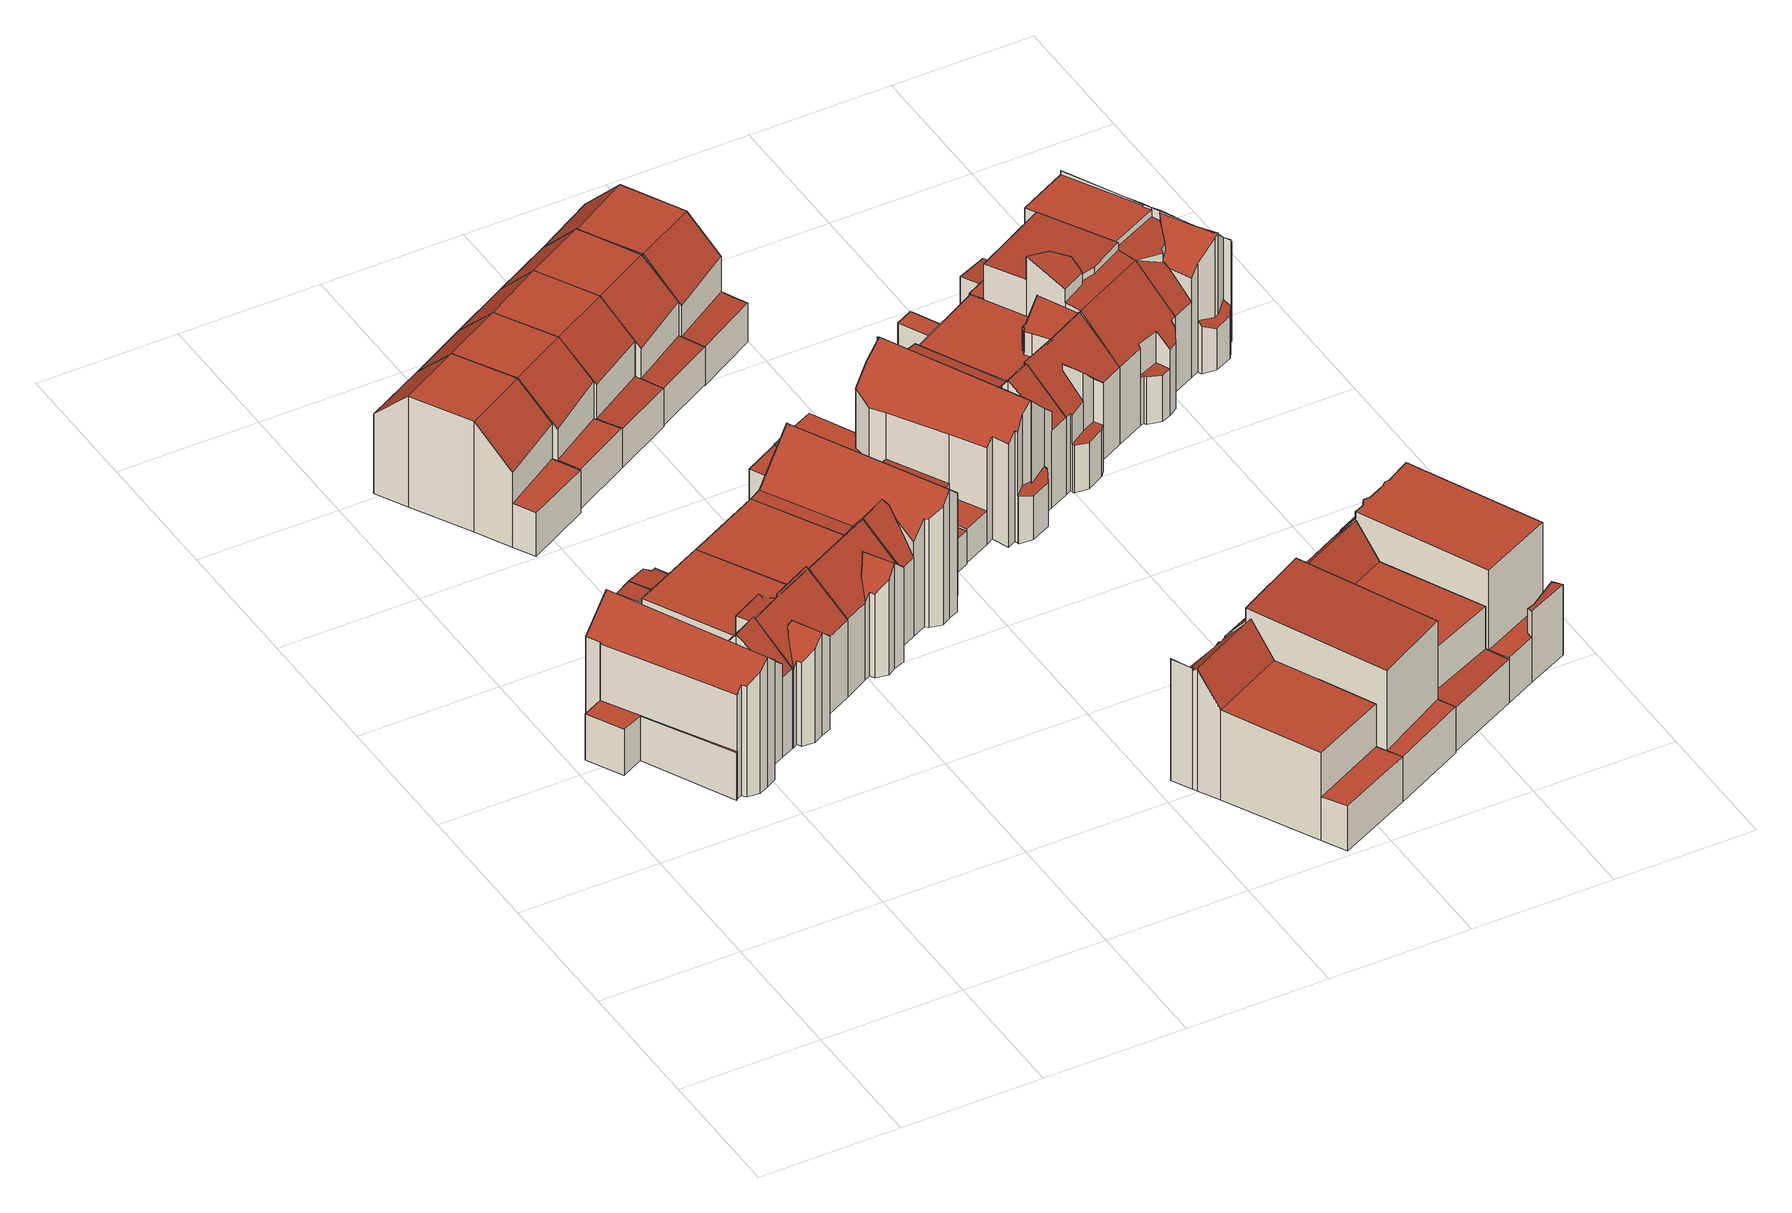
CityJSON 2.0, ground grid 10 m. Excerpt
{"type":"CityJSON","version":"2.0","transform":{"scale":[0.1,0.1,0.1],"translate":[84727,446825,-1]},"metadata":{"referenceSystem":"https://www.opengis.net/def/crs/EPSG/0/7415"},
"CityObjects":{
"building1":{"type":"Building","attributes":{"b3_bag_bag_overlap":0,"b3_bouwlagen":3,"b3_dak_type":"slanted","b3_h_dak_50p":8.39,"b3_h_dak_70p":8.95,"b3_h_dak_max":9.94,"b3_h_dak_min":3.29,"b3_h_maaiveld":-0.233,"b3_kas_warenhuis":false,"b3_mutatie_ahn3_ahn4":false,"b3_opp_buitenmuur":217.53,"b3_opp_dak_plat":5.63,"b3_opp_dak_schuin":104.73,"b3_opp_grond":75.81,"b3_opp_scheidingsmuur":74.36,"b3_reconstructie_onvolledig":false,"b3_rmse_lod12":1.58,"b3_rmse_lod13":1.14,"b3_rmse_lod22":0.0903,"b3_val3dity_lod12":"[]","b3_val3dity_lod13":"[]","b3_val3dity_lod22":"[]","b3_volume_lod12":697.2,"b3_volume_lod13":669.49,"b3_volume_lod22":624.83,"geconstateerd":false,"oorspronkelijkbouwjaar":1913,"status":"Pand in gebruik"},"children":["building1-1"]},
"building1-1":{"type":"BuildingPart","parents":["building1"],"geometry":[{"type":"Solid","lod":"2.2","boundaries":[[[[0,1,2,3,4,5,6,7,8,9,10,11,12,13,14,15,16,17,18,19,20]],[[21,9,8,22]],[[23,10,9,21]],[[24,1,0,25]],[[26,17,16,27]],[[28,15,14,29]],[[27,16,15,28]],[[30,12,11,31]],[[31,11,10,23]],[[32,33,13,12,30]],[[22,8,7,34]],[[34,7,6,35]],[[35,6,5,36,37]],[[38,4,3,39]],[[36,5,4,38]],[[40,20,19,41]],[[41,19,18,42,43]],[[25,0,20,40]],[[42,18,17,26]],[[43,42,33,32]],[[29,14,13,33]],[[44,2,1,24]],[[39,3,2,44,45]],[[45,44,46]],[[47,48,49]],[[37,36,49]],[[48,47,50]],[[43,32,30,31,23,21,25,40,41]],[[29,33,42,26,27,28]],[[47,49,36,38,39]],[[48,50,46,44,24,25,21,22,34,35,37,49]],[[50,47,39,45,46]]]],"semantics":{"surfaces":[{"type":"GroundSurface"},{"type":"WallSurface","on_footprint_edge":true},{"type":"WallSurface","on_footprint_edge":false},{"type":"RoofSurface"}],"values":[[0,1,1,1,1,1,1,1,1,1,1,1,1,1,1,1,1,1,1,2,1,1,1,2,2,2,2,3,3,3,3,3]]}}]},
"building2":{"type":"Building","attributes":{"b3_bag_bag_overlap":0,"b3_bouwlagen":2,"b3_dak_type":"slanted","b3_h_dak_50p":6.64,"b3_h_dak_70p":6.97,"b3_h_dak_max":8.68,"b3_h_dak_min":5.82,"b3_h_maaiveld":-0.188,"b3_kas_warenhuis":false,"b3_mutatie_ahn3_ahn4":false,"b3_opp_buitenmuur":100.08,"b3_opp_dak_plat":41.85,"b3_opp_dak_schuin":38.1,"b3_opp_grond":69.09,"b3_opp_scheidingsmuur":152.47,"b3_reconstructie_onvolledig":false,"b3_rmse_lod12":0.63,"b3_rmse_lod13":0.63,"b3_rmse_lod22":0.0476,"b3_val3dity_lod12":"[]","b3_val3dity_lod13":"[]","b3_val3dity_lod22":"[]","b3_volume_lod12":488.65,"b3_volume_lod13":488.65,"b3_volume_lod22":494.64,"geconstateerd":false,"oorspronkelijkbouwjaar":1913,"status":"Pand in gebruik"},"children":["building2-1"]},
"building2-1":{"type":"BuildingPart","parents":["building2"],"geometry":[{"type":"Solid","lod":"2.2","boundaries":[[[[51,52,53,54,55,56,57,58,59,4,3,2,1,60,61,62,63]],[[64,58,57,65]],[[65,57,56,66]],[[67,68,69,70]],[[71,60,1,72]],[[73,55,54,74]],[[75,59,58,64]],[[74,54,53,76]],[[76,53,52,77]],[[66,56,55,73]],[[78,79,2,3,80]],[[81,51,63,82]],[[83,84,85,86]],[[86,85,79,78]],[[72,1,2,79]],[[87,80,3,4,88]],[[88,4,59,75]],[[89,61,60,71]],[[68,62,61,89]],[[82,63,62,68,67]],[[90,91,92]],[[77,52,51,81]],[[93,94,95]],[[91,90,94,93]],[[84,83,69]],[[70,69,96,97]],[[97,96,80,87]],[[85,89,71,72,79]],[[97,87,88,75,95,94,90,92,81,82,67,70]],[[77,81,92,91,73,74,76]],[[91,93,95,75,64,65,66,73]],[[84,69,68,89,85]],[[80,96,69,83,86,78]]]],"semantics":{"surfaces":[{"type":"GroundSurface"},{"type":"WallSurface","on_footprint_edge":true},{"type":"WallSurface","on_footprint_edge":false},{"type":"RoofSurface"}],"values":[[0,1,1,2,1,1,1,1,1,1,1,1,2,2,1,1,1,1,1,1,2,1,2,2,2,2,2,3,3,3,3,3,3]]}}]},
"building3":{"type":"Building","attributes":{"b3_bag_bag_overlap":0,"b3_dak_type":"horizontal","b3_h_dak_50p":1.91,"b3_h_dak_70p":1.94,"b3_h_dak_max":2.01,"b3_h_dak_min":1.8,"b3_h_maaiveld":-0.374,"b3_kas_warenhuis":false,"b3_mutatie_ahn3_ahn4":false,"b3_opp_buitenmuur":18.19,"b3_opp_dak_plat":0,"b3_opp_dak_schuin":5.07,"b3_opp_grond":4.75,"b3_opp_scheidingsmuur":6.96,"b3_reconstructie_onvolledig":false,"b3_rmse_lod12":0.0587,"b3_rmse_lod13":0.0587,"b3_rmse_lod22":0.0217,"b3_val3dity_lod12":"[]","b3_val3dity_lod13":"[]","b3_val3dity_lod22":"[]","b3_volume_lod12":11,"b3_volume_lod13":11,"b3_volume_lod22":10.87,"geconstateerd":false,"oorspronkelijkbouwjaar":1918,"status":"Pand in gebruik"},"children":["building3-1"]},
"building3-1":{"type":"BuildingPart","parents":["building3"],"geometry":[{"type":"Solid","lod":"2.2","boundaries":[[[[98,99,100,101,102,103,104]],[[105,99,98,106]],[[107,104,103,108]],[[108,103,102,109]],[[109,102,101,110]],[[106,98,104,107]],[[110,101,100,111]],[[111,100,99,105]],[[111,105,106,107,108,109,110]]]],"semantics":{"surfaces":[{"type":"GroundSurface"},{"type":"WallSurface","on_footprint_edge":true},{"type":"RoofSurface"}],"values":[[0,1,1,1,1,1,1,1,2]]}}]},
"building4":{"type":"Building","attributes":{"b3_bag_bag_overlap":0,"b3_bouwlagen":3,"b3_dak_type":"slanted","b3_h_dak_50p":7.91,"b3_h_dak_70p":8.3,"b3_h_dak_max":8.59,"b3_h_dak_min":2.99,"b3_h_maaiveld":-0.282,"b3_kas_warenhuis":false,"b3_mutatie_ahn3_ahn4":false,"b3_opp_buitenmuur":149.48,"b3_opp_dak_plat":33.09,"b3_opp_dak_schuin":36.91,"b3_opp_grond":59.43,"b3_opp_scheidingsmuur":81.06,"b3_reconstructie_onvolledig":false,"b3_rmse_lod12":2.11,"b3_rmse_lod13":1,"b3_rmse_lod22":0.0408,"b3_val3dity_lod12":"[]","b3_val3dity_lod13":"[]","b3_val3dity_lod22":"[]","b3_volume_lod12":510.11,"b3_volume_lod13":462.55,"b3_volume_lod22":429.21,"geconstateerd":false,"oorspronkelijkbouwjaar":1978,"status":"Pand in gebruik"},"children":["building4-1"]},
"building4-1":{"type":"BuildingPart","parents":["building4"],"geometry":[{"type":"Solid","lod":"2.2","boundaries":[[[[112,113,114,115,116,117,118,119,120,121]],[[122,115,114,123]],[[123,114,113,124]],[[125,126,124,127]],[[128,120,119,129]],[[129,119,118,130]],[[126,116,115,122]],[[131,121,120,128]],[[132,112,121,131]],[[133,117,116,126,125]],[[130,118,117,133]],[[127,124,113,112,132]],[[126,122,123,124]],[[130,131,128,129]],[[133,132,131,130]],[[127,132,133,125]]]],"semantics":{"surfaces":[{"type":"GroundSurface"},{"type":"WallSurface","on_footprint_edge":true},{"type":"WallSurface","on_footprint_edge":false},{"type":"RoofSurface"}],"values":[[0,1,1,2,1,1,1,1,1,1,1,1,3,3,3,3]]}}]},
"building5":{"type":"Building","attributes":{"b3_bag_bag_overlap":0,"b3_dak_type":"horizontal","b3_h_dak_50p":1.9,"b3_h_dak_70p":1.91,"b3_h_dak_max":1.99,"b3_h_dak_min":1.79,"b3_h_maaiveld":-0.372,"b3_kas_warenhuis":false,"b3_mutatie_ahn3_ahn4":false,"b3_opp_buitenmuur":15.57,"b3_opp_dak_plat":5.37,"b3_opp_dak_schuin":0,"b3_opp_grond":5.69,"b3_opp_scheidingsmuur":6.96,"b3_reconstructie_onvolledig":false,"b3_rmse_lod12":0.0371,"b3_rmse_lod13":0.0371,"b3_rmse_lod22":0.0255,"b3_val3dity_lod12":"[]","b3_val3dity_lod13":"[]","b3_val3dity_lod22":"[]","b3_volume_lod12":13,"b3_volume_lod13":13,"b3_volume_lod22":12.92,"geconstateerd":false,"oorspronkelijkbouwjaar":1918,"status":"Pand in gebruik"},"children":["building5-1"]},
"building5-1":{"type":"BuildingPart","parents":["building5"],"geometry":[{"type":"Solid","lod":"2.2","boundaries":[[[[134,98,135,136,137,138]],[[139,136,135,140]],[[141,137,136,139]],[[106,98,134,142]],[[140,135,98,106]],[[142,134,138,143]],[[143,138,137,141]],[[143,141,139,140,106,142]]]],"semantics":{"surfaces":[{"type":"GroundSurface"},{"type":"WallSurface","on_footprint_edge":true},{"type":"RoofSurface"}],"values":[[0,1,1,1,1,1,1,2]]}}]},
"building6":{"type":"Building","attributes":{"b3_bag_bag_overlap":0,"b3_bouwlagen":2,"b3_dak_type":"slanted","b3_h_dak_50p":6.6,"b3_h_dak_70p":6.81,"b3_h_dak_max":8.71,"b3_h_dak_min":5.87,"b3_h_maaiveld":-0.188,"b3_kas_warenhuis":false,"b3_mutatie_ahn3_ahn4":false,"b3_opp_buitenmuur":88.02,"b3_opp_dak_plat":41.25,"b3_opp_dak_schuin":41.48,"b3_opp_grond":68.75,"b3_opp_scheidingsmuur":156.21,"b3_reconstructie_onvolledig":false,"b3_rmse_lod12":0.593,"b3_rmse_lod13":0.593,"b3_rmse_lod22":0.0422,"b3_val3dity_lod12":"[]","b3_val3dity_lod13":"[]","b3_val3dity_lod22":"[]","b3_volume_lod12":482.93,"b3_volume_lod13":482.93,"b3_volume_lod22":489.34,"geconstateerd":false,"oorspronkelijkbouwjaar":1913,"status":"Pand in gebruik"},"children":["building6-1"]},
"building6-1":{"type":"BuildingPart","parents":["building6"],"geometry":[{"type":"Solid","lod":"2.2","boundaries":[[[[144,63,145,146,60,147,148,149,150,151,152,153,154,155,156,157,158]],[[159,158,157,160]],[[160,157,156,161]],[[162,150,149,163]],[[163,149,148,164]],[[165,155,154,166]],[[167,144,158,159]],[[166,154,153,168]],[[168,153,152,169]],[[161,156,155,165]],[[170,147,60,71]],[[169,152,151,171]],[[172,145,63,173]],[[71,60,146,174]],[[171,151,150,162]],[[174,146,145,172]],[[175,176,177]],[[164,148,147,170]],[[173,63,144,167]],[[176,175,178]],[[164,170,71,174]],[[178,175,165,166,168,169,171,162]],[[165,175,177,167,159,160,161]],[[172,163,164,174]],[[163,172,173,167,177,176,178,162]]]],"semantics":{"surfaces":[{"type":"GroundSurface"},{"type":"WallSurface","on_footprint_edge":true},{"type":"WallSurface","on_footprint_edge":false},{"type":"RoofSurface"}],"values":[[0,1,1,1,1,1,1,1,1,1,1,1,1,1,1,1,2,1,1,2,3,3,3,3,3]]}}]},
"building7":{"type":"Building","attributes":{"b3_bag_bag_overlap":0,"b3_bouwlagen":3,"b3_dak_type":"slanted","b3_h_dak_50p":7.92,"b3_h_dak_70p":8.28,"b3_h_dak_max":8.54,"b3_h_dak_min":3,"b3_h_maaiveld":-0.01,"b3_kas_warenhuis":false,"b3_mutatie_ahn3_ahn4":false,"b3_opp_buitenmuur":56.77,"b3_opp_dak_plat":31.84,"b3_opp_dak_schuin":34.57,"b3_opp_grond":56.46,"b3_opp_scheidingsmuur":161.62,"b3_reconstructie_onvolledig":false,"b3_rmse_lod12":2.07,"b3_rmse_lod13":0.989,"b3_rmse_lod22":0.123,"b3_val3dity_lod12":"[]","b3_val3dity_lod13":"[]","b3_val3dity_lod22":"[]","b3_volume_lod12":468.29,"b3_volume_lod13":422.61,"b3_volume_lod22":391.2,"geconstateerd":false,"oorspronkelijkbouwjaar":1978,"status":"Pand in gebruik"},"children":["building7-1"]},
"building7-1":{"type":"BuildingPart","parents":["building7"],"geometry":[{"type":"Solid","lod":"2.2","boundaries":[[[[179,180,181,182,183,184,185,186,187,188]],[[189,186,185,190]],[[132,188,187,191,192]],[[192,191,193,194]],[[195,181,180,128]],[[131,179,188,132]],[[196,182,181,195]],[[194,193,184,183,197]],[[128,180,179,131]],[[197,183,182,196]],[[191,187,186,189]],[[190,185,184,193]],[[194,197,132,192]],[[128,131,196,195]],[[197,196,131,132]],[[190,193,191,189]]]],"semantics":{"surfaces":[{"type":"GroundSurface"},{"type":"WallSurface","on_footprint_edge":true},{"type":"WallSurface","on_footprint_edge":false},{"type":"RoofSurface"}],"values":[[0,1,1,2,1,1,1,1,1,1,1,1,3,3,3,3]]}}]},
"building8":{"type":"Building","attributes":{"b3_bag_bag_overlap":0,"b3_bouwlagen":3,"b3_dak_type":"slanted","b3_h_dak_50p":7.96,"b3_h_dak_70p":8.28,"b3_h_dak_max":8.59,"b3_h_dak_min":2.95,"b3_h_maaiveld":0.009,"b3_kas_warenhuis":false,"b3_mutatie_ahn3_ahn4":false,"b3_opp_buitenmuur":56.66,"b3_opp_dak_plat":31.83,"b3_opp_dak_schuin":34.27,"b3_opp_grond":56.28,"b3_opp_scheidingsmuur":160.66,"b3_reconstructie_onvolledig":false,"b3_rmse_lod12":2.07,"b3_rmse_lod13":0.966,"b3_rmse_lod22":0.0365,"b3_val3dity_lod12":"[]","b3_val3dity_lod13":"[]","b3_val3dity_lod22":"[]","b3_volume_lod12":465.55,"b3_volume_lod13":418.82,"b3_volume_lod22":388.37,"geconstateerd":false,"oorspronkelijkbouwjaar":1978,"status":"Pand in gebruik"},"children":["building8-1"]},
"building8-1":{"type":"BuildingPart","parents":["building8"],"geometry":[{"type":"Solid","lod":"2.2","boundaries":[[[[198,199,200,201,185,202,183,182,181,203]],[[204,185,201,205]],[[195,181,182,196]],[[206,203,181,195]],[[197,183,202,207,208]],[[196,182,183,197]],[[209,198,203,206]],[[210,199,198,209]],[[211,212,200,199,210]],[[208,207,212,211]],[[205,201,200,212]],[[207,202,185,204]],[[196,209,206,195]],[[209,196,197,210]],[[208,211,210,197]],[[207,204,205,212]]]],"semantics":{"surfaces":[{"type":"GroundSurface"},{"type":"WallSurface","on_footprint_edge":true},{"type":"WallSurface","on_footprint_edge":false},{"type":"RoofSurface"}],"values":[[0,1,1,1,1,1,1,1,1,2,1,1,3,3,3,3]]}}]},
"building9":{"type":"Building","attributes":{"b3_bag_bag_overlap":0,"b3_bouwlagen":3,"b3_dak_type":"slanted","b3_h_dak_50p":7.44,"b3_h_dak_70p":8.4,"b3_h_dak_max":9.89,"b3_h_dak_min":2.28,"b3_h_maaiveld":-0.173,"b3_kas_warenhuis":false,"b3_mutatie_ahn3_ahn4":false,"b3_opp_buitenmuur":203.58,"b3_opp_dak_plat":37.6,"b3_opp_dak_schuin":101.05,"b3_opp_grond":110.91,"b3_opp_scheidingsmuur":117.63,"b3_reconstructie_onvolledig":false,"b3_rmse_lod12":3.36,"b3_rmse_lod13":0.962,"b3_rmse_lod22":0.316,"b3_val3dity_lod12":"[]","b3_val3dity_lod13":"[]","b3_val3dity_lod22":"[]","b3_volume_lod12":949.5,"b3_volume_lod13":775.45,"b3_volume_lod22":720.83,"geconstateerd":false,"oorspronkelijkbouwjaar":1913,"status":"Pand in gebruik"},"children":["building9-1"]},
"building9-1":{"type":"BuildingPart","parents":["building9"],"geometry":[{"type":"Solid","lod":"2.2","boundaries":[[[[213,214,215,216,217,218,219,220,221,222,223,151,149,148,147,224,225,226,227,228,229,230,231]],[[232,226,225,233]],[[234,235,233,236]],[[237,151,223,238]],[[163,149,151,237]],[[239,222,221,240]],[[240,221,220,241]],[[242,228,227,243]],[[243,227,226,232]],[[244,238,223,222,239]],[[245,219,218,246]],[[247,217,216,248]],[[246,218,217,247]],[[248,216,215,249]],[[249,215,214,250]],[[241,220,219,245]],[[251,229,228,242]],[[170,147,148,252]],[[253,224,147,170]],[[252,148,149,163]],[[236,233,225,224,253]],[[254,255,256]],[[257,258,235,234]],[[259,260,230,229,251]],[[261,262,260,259]],[[263,261,258,257]],[[264,213,231,265]],[[265,231,230,260]],[[250,214,213,264,266]],[[266,264,262,261,263]],[[267,268,255,254]],[[268,267,269]],[[238,244,269]],[[258,261,259,251,242,243,232,233,235]],[[256,270,252,163,254]],[[253,270,256,255,268,269,244,239,240,241,245,234,236]],[[262,264,265,260]],[[238,269,267,254,163,237]],[[234,245,246,247,248,249,250,266,263,257]],[[270,253,170,252]]]],"semantics":{"surfaces":[{"type":"GroundSurface"},{"type":"WallSurface","on_footprint_edge":true},{"type":"WallSurface","on_footprint_edge":false},{"type":"RoofSurface"}],"values":[[0,1,2,1,1,1,1,1,1,1,1,1,1,1,1,1,1,1,1,1,1,2,2,1,2,2,1,1,1,2,2,2,2,3,3,3,3,3,3,3]]}}]},
"building10":{"type":"Building","attributes":{"b3_bag_bag_overlap":0,"b3_bouwlagen":3,"b3_dak_type":"slanted","b3_h_dak_50p":6.73,"b3_h_dak_70p":6.84,"b3_h_dak_max":9.92,"b3_h_dak_min":3.13,"b3_h_maaiveld":-0.249,"b3_kas_warenhuis":false,"b3_mutatie_ahn3_ahn4":false,"b3_opp_buitenmuur":91.44,"b3_opp_dak_plat":55.47,"b3_opp_dak_schuin":38.37,"b3_opp_grond":78.76,"b3_opp_scheidingsmuur":177.5,"b3_reconstructie_onvolledig":false,"b3_rmse_lod12":1.52,"b3_rmse_lod13":0.97,"b3_rmse_lod22":0.668,"b3_val3dity_lod12":"[]","b3_val3dity_lod13":"[]","b3_val3dity_lod22":"[]","b3_volume_lod12":560.19,"b3_volume_lod13":528.92,"b3_volume_lod22":537.3,"geconstateerd":false,"oorspronkelijkbouwjaar":1914,"status":"Pand in gebruik"},"children":["building10-1"]},
"building10-1":{"type":"BuildingPart","parents":["building10"],"geometry":[{"type":"Solid","lod":"2.2","boundaries":[[[[271,272,273,274,275,276,277,278,279,280,281,282,283,284,285,286,287,288,289,290]],[[291,275,274,292]],[[293,294,295,296]],[[294,281,280,297]],[[298,289,288,299]],[[300,284,283,301]],[[302,285,284,300]],[[303,279,278,304]],[[296,295,304,305]],[[301,283,282,306]],[[297,280,279,303]],[[292,274,273,307,308]],[[308,307,309]],[[305,304,278,277,310]],[[311,276,275,291]],[[310,277,276,311]],[[312,313,314,315]],[[315,314,287,286,316]],[[299,288,287,314]],[[313,290,289,298]],[[317,271,290,313,312]],[[306,282,281,294,293]],[[307,273,272,318]],[[316,286,285,302]],[[318,272,271,317]],[[297,303,304,295,294]],[[308,309,291,292]],[[313,298,299,314]],[[316,317,312,315]],[[302,318,317,316]],[[318,302,300,301,306,293,296,305,310,311,291,309,307]]]],"semantics":{"surfaces":[{"type":"GroundSurface"},{"type":"WallSurface","on_footprint_edge":true},{"type":"WallSurface","on_footprint_edge":false},{"type":"RoofSurface"}],"values":[[0,1,2,1,1,1,1,1,2,1,1,1,2,1,1,1,2,1,1,1,1,1,1,1,1,3,3,3,3,3,3]]}}]},
"building11":{"type":"Building","attributes":{"b3_bag_bag_overlap":0,"b3_bouwlagen":3,"b3_dak_type":"slanted","b3_h_dak_50p":7.93,"b3_h_dak_70p":8.28,"b3_h_dak_max":8.48,"b3_h_dak_min":2.97,"b3_h_maaiveld":0.064,"b3_kas_warenhuis":false,"b3_mutatie_ahn3_ahn4":false,"b3_opp_buitenmuur":54.98,"b3_opp_dak_plat":31.3,"b3_opp_dak_schuin":35.41,"b3_opp_grond":56.5,"b3_opp_scheidingsmuur":160.49,"b3_reconstructie_onvolledig":false,"b3_rmse_lod12":2.12,"b3_rmse_lod13":0.969,"b3_rmse_lod22":0.0291,"b3_val3dity_lod12":"[]","b3_val3dity_lod13":"[]","b3_val3dity_lod22":"[]","b3_volume_lod12":464.17,"b3_volume_lod13":420.81,"b3_volume_lod22":388.33,"geconstateerd":false,"oorspronkelijkbouwjaar":1978,"status":"Pand in gebruik"},"children":["building11-1"]},
"building11-1":{"type":"BuildingPart","parents":["building11"],"geometry":[{"type":"Solid","lod":"2.2","boundaries":[[[[319,320,321,322,323,324,325,326,327,328]],[[205,328,327,329]],[[210,320,319,330,331]],[[331,330,332,333]],[[334,323,322,206]],[[206,322,321,209]],[[209,321,320,210]],[[333,332,326,325,335]],[[336,324,323,334]],[[335,325,324,336]],[[330,319,328,205]],[[329,327,326,332]],[[333,335,210,331]],[[336,334,206,209]],[[335,336,209,210]],[[329,332,330,205]]]],"semantics":{"surfaces":[{"type":"GroundSurface"},{"type":"WallSurface","on_footprint_edge":true},{"type":"WallSurface","on_footprint_edge":false},{"type":"RoofSurface"}],"values":[[0,1,1,2,1,1,1,1,1,1,1,1,3,3,3,3]]}}]},
"building12":{"type":"Building","attributes":{"b3_bag_bag_overlap":0,"b3_bouwlagen":3,"b3_dak_type":"slanted","b3_h_dak_50p":7.94,"b3_h_dak_70p":8.3,"b3_h_dak_max":8.57,"b3_h_dak_min":2.98,"b3_h_maaiveld":0.041,"b3_kas_warenhuis":false,"b3_mutatie_ahn3_ahn4":false,"b3_opp_buitenmuur":138.97,"b3_opp_dak_plat":33.04,"b3_opp_dak_schuin":36.83,"b3_opp_grond":59.19,"b3_opp_scheidingsmuur":80.42,"b3_reconstructie_onvolledig":false,"b3_rmse_lod12":2.13,"b3_rmse_lod13":0.995,"b3_rmse_lod22":0.0333,"b3_val3dity_lod12":"[]","b3_val3dity_lod13":"[]","b3_val3dity_lod22":"[]","b3_volume_lod12":489,"b3_volume_lod13":441.46,"b3_volume_lod22":407.95,"geconstateerd":false,"oorspronkelijkbouwjaar":1978,"status":"Pand in gebruik"},"children":["building12-1"]},
"building12-1":{"type":"BuildingPart","parents":["building12"],"geometry":[{"type":"Solid","lod":"2.2","boundaries":[[[[337,338,339,340,341,342,343,344,345,346,347]],[[348,338,337,349]],[[329,339,338,348]],[[334,343,342,350]],[[351,345,344,352]],[[352,344,343,334]],[[353,340,339,329]],[[354,341,340,353,355]],[[356,357,347,346,358]],[[358,346,345,351]],[[350,342,341,354]],[[355,353,357,356]],[[349,337,347,357]],[[352,334,350,351]],[[350,354,358,351]],[[355,356,358,354]],[[349,357,353,329,348]]]],"semantics":{"surfaces":[{"type":"GroundSurface"},{"type":"WallSurface","on_footprint_edge":true},{"type":"WallSurface","on_footprint_edge":false},{"type":"RoofSurface"}],"values":[[0,1,1,1,1,1,1,1,1,1,1,2,1,3,3,3,3]]}}]},
"building13":{"type":"Building","attributes":{"b3_bag_bag_overlap":0,"b3_bouwlagen":3,"b3_dak_type":"slanted","b3_h_dak_50p":7.72,"b3_h_dak_70p":8.59,"b3_h_dak_max":10.06,"b3_h_dak_min":2.51,"b3_h_maaiveld":-0.117,"b3_kas_warenhuis":false,"b3_mutatie_ahn3_ahn4":false,"b3_opp_buitenmuur":208.26,"b3_opp_dak_plat":35.67,"b3_opp_dak_schuin":106.71,"b3_opp_grond":114.76,"b3_opp_scheidingsmuur":117.7,"b3_reconstructie_onvolledig":false,"b3_rmse_lod12":3.03,"b3_rmse_lod13":1.03,"b3_rmse_lod22":0.301,"b3_val3dity_lod12":"[]","b3_val3dity_lod13":"[]","b3_val3dity_lod22":"[]","b3_volume_lod12":994.69,"b3_volume_lod13":830.14,"b3_volume_lod22":763.46,"geconstateerd":false,"oorspronkelijkbouwjaar":1913,"status":"Pand in gebruik"},"children":["building13-1"]},
"building13-1":{"type":"BuildingPart","parents":["building13"],"geometry":[{"type":"Solid","lod":"2.2","boundaries":[[[[359,360,361,362,363,364,365,366,367,368,369,370,371,372,373,374,375,376,377,378,379,380,381,382,383,384]],[[385,386,383,382,387]],[[387,382,381,388]],[[389,359,384,390]],[[391,376,375,392]],[[392,375,374,393]],[[394,395,396,386,385]],[[397,378,377,398]],[[388,381,380,399]],[[400,379,378,397]],[[401,400,402,403]],[[399,380,379,400,401]],[[398,377,376,391]],[[404,405,406]],[[407,408,406]],[[408,372,371,409]],[[410,368,367,411]],[[412,363,362,413]],[[414,369,368,410]],[[413,362,361,251]],[[415,416,395,394]],[[416,417,418,419]],[[411,367,366,420]],[[390,384,383,386]],[[421,365,364,422,423]],[[424,425,426]],[[420,366,365,421]],[[427,393,374,373,428]],[[428,373,372,408,407]],[[419,418,360,359,389,429]],[[429,389,396,395]],[[430,431,417,416,415]],[[432,433,434,435]],[[403,402,433,432]],[[436,437,438]],[[437,436,405,404]],[[425,424,439]],[[251,361,360,418]],[[440,441,431,430]],[[423,422,441,440]],[[422,364,363,412]],[[409,371,370,442]],[[442,370,369,414]],[[435,434,393,427]],[[425,414,410,411,426]],[[396,389,390,386]],[[429,395,416,419]],[[435,427,428,407,406,405,436,438,439,424,426,411,420,421,432]],[[423,440,430,415,394,385,387,388,399,401,403,432,421]],[[422,412,413,251,418,417,431,441]],[[409,442,404,406,408]],[[442,414,425,439,438,437,404]],[[393,434,433,402,400,397,398,391,392]]]],"semantics":{"surfaces":[{"type":"GroundSurface"},{"type":"WallSurface","on_footprint_edge":true},{"type":"WallSurface","on_footprint_edge":false},{"type":"RoofSurface"}],"values":[[0,1,1,1,1,1,2,1,1,1,2,1,1,2,2,1,1,1,1,1,2,2,1,1,1,2,1,1,1,1,2,2,2,2,2,2,2,1,2,2,1,1,1,2,3,3,3,3,3,3,3,3,3]]}}]},
"building14":{"type":"Building","attributes":{"b3_bag_bag_overlap":0,"b3_bouwlagen":3,"b3_dak_type":"slanted","b3_h_dak_50p":9.69,"b3_h_dak_70p":9.82,"b3_h_dak_max":10.04,"b3_h_dak_min":3.31,"b3_h_maaiveld":-0.207,"b3_kas_warenhuis":false,"b3_mutatie_ahn3_ahn4":false,"b3_opp_buitenmuur":165.76,"b3_opp_dak_plat":66.97,"b3_opp_dak_schuin":13.21,"b3_opp_grond":75.15,"b3_opp_scheidingsmuur":175.6,"b3_reconstructie_onvolledig":false,"b3_rmse_lod12":1.97,"b3_rmse_lod13":0.635,"b3_rmse_lod22":0.0436,"b3_val3dity_lod12":"[]","b3_val3dity_lod13":"[]","b3_val3dity_lod22":"[]","b3_volume_lod12":753.41,"b3_volume_lod13":705.99,"b3_volume_lod22":685.99,"geconstateerd":false,"oorspronkelijkbouwjaar":1914,"status":"Pand in gebruik"},"children":["building14-1"]},
"building14-1":{"type":"BuildingPart","parents":["building14"],"geometry":[{"type":"Solid","lod":"2.2","boundaries":[[[[443,444,288,445,446,284,447,448]],[[299,288,444,449]],[[450,451,446,445,452,453]],[[453,452,454,455]],[[456,447,284,457]],[[457,284,446,451]],[[458,459,451,450]],[[459,448,447,456]],[[452,445,288,299]],[[455,454,443,448,459,458]],[[449,444,443,454]],[[459,456,457,451]],[[455,458,450,453]],[[449,454,452,299]]]],"semantics":{"surfaces":[{"type":"GroundSurface"},{"type":"WallSurface","on_footprint_edge":true},{"type":"WallSurface","on_footprint_edge":false},{"type":"RoofSurface"}],"values":[[0,1,1,2,1,1,2,1,1,1,1,3,3,3]]}}]},
"building15":{"type":"Building","attributes":{"b3_bag_bag_overlap":0,"b3_bouwlagen":3,"b3_dak_type":"slanted","b3_h_dak_50p":6.82,"b3_h_dak_70p":7.03,"b3_h_dak_max":9.96,"b3_h_dak_min":3.28,"b3_h_maaiveld":-0.112,"b3_kas_warenhuis":false,"b3_mutatie_ahn3_ahn4":false,"b3_opp_buitenmuur":89.94,"b3_opp_dak_plat":54.41,"b3_opp_dak_schuin":38.66,"b3_opp_grond":77.67,"b3_opp_scheidingsmuur":176.06,"b3_reconstructie_onvolledig":false,"b3_rmse_lod12":1.7,"b3_rmse_lod13":1.11,"b3_rmse_lod22":0.651,"b3_val3dity_lod12":"[]","b3_val3dity_lod13":"[]","b3_val3dity_lod22":"[]","b3_volume_lod12":543.14,"b3_volume_lod13":510.28,"b3_volume_lod22":527.48,"geconstateerd":false,"oorspronkelijkbouwjaar":1918,"status":"Pand in gebruik"},"children":["building15-1"]},
"building15-1":{"type":"BuildingPart","parents":["building15"],"geometry":[{"type":"Solid","lod":"2.2","boundaries":[[[[460,461,462,463,464,465,466,467,468,469,470,471,472,473]],[[474,462,461,475]],[[476,470,469,477]],[[477,469,468,478]],[[456,466,465,479]],[[480,481,460,473,482]],[[483,471,470,476]],[[484,472,471,483]],[[485,467,466,456]],[[478,468,467,485]],[[479,465,464,486]],[[486,464,463,487,488]],[[488,487,481,480]],[[487,463,462,474]],[[482,473,472,484]],[[475,461,460,481]],[[482,486,488,480]],[[484,479,486,482]],[[475,481,487,474]],[[479,484,483,476,477,478,485,456]]]],"semantics":{"surfaces":[{"type":"GroundSurface"},{"type":"WallSurface","on_footprint_edge":true},{"type":"WallSurface","on_footprint_edge":false},{"type":"RoofSurface"}],"values":[[0,1,1,1,1,1,1,1,1,1,1,1,2,1,1,1,3,3,3,3]]}}]},
"building16":{"type":"Building","attributes":{"b3_bag_bag_overlap":0,"b3_bouwlagen":3,"b3_dak_type":"slanted","b3_h_dak_50p":6.83,"b3_h_dak_70p":7.52,"b3_h_dak_max":8.95,"b3_h_dak_min":3.53,"b3_h_maaiveld":-0.095,"b3_kas_warenhuis":false,"b3_mutatie_ahn3_ahn4":false,"b3_opp_buitenmuur":99.03,"b3_opp_dak_plat":44.19,"b3_opp_dak_schuin":39.89,"b3_opp_grond":68.12,"b3_opp_scheidingsmuur":162.54,"b3_reconstructie_onvolledig":false,"b3_rmse_lod12":0.964,"b3_rmse_lod13":0.779,"b3_rmse_lod22":0.0929,"b3_val3dity_lod12":"[]","b3_val3dity_lod13":"[]","b3_val3dity_lod22":"[]","b3_volume_lod12":508.6,"b3_volume_lod13":504.28,"b3_volume_lod22":496.09,"geconstateerd":false,"oorspronkelijkbouwjaar":1913,"status":"Pand in gebruik"},"children":["building16-1"]},
"building16-1":{"type":"BuildingPart","parents":["building16"],"geometry":[{"type":"Solid","lod":"2.2","boundaries":[[[[489,490,491,492,493,494,495,496,497,498,499,500,371,501,502,503,504]],[[505,506,507,508]],[[506,499,498,509]],[[510,490,489,511,512]],[[512,511,513,514]],[[515,500,499,506,505]],[[509,498,497,516]],[[517,496,495,518]],[[519,520,518,521]],[[516,497,496,517]],[[522,494,493,523]],[[524,508,507,520,519]],[[525,491,490,510,526]],[[527,492,491,525]],[[521,518,495,494,522]],[[526,510,528,529]],[[530,503,502,531]],[[531,502,501,532]],[[533,532,501,371,409]],[[409,371,500,515]],[[511,489,504,534]],[[534,504,503,530]],[[535,536,537,538]],[[539,540,536,535]],[[541,542,528]],[[538,537,542,541]],[[529,528,532,533]],[[543,544,508,524]],[[544,543,545]],[[523,493,492,527]],[[514,513,540,539]],[[520,507,506,509,516,517,518]],[[540,513,511,534,530,531,542,537,536]],[[532,528,542,531]],[[544,545,527,525,526,529,533,409,515,505,508]],[[523,527,545,543,524,519,521,522]],[[514,539,535,538,541,528,510,512]]]],"semantics":{"surfaces":[{"type":"GroundSurface"},{"type":"WallSurface","on_footprint_edge":false},{"type":"WallSurface","on_footprint_edge":true},{"type":"RoofSurface"}],"values":[[0,1,2,2,1,2,2,2,1,2,2,1,2,2,2,1,2,2,2,2,2,2,1,1,1,1,1,1,1,2,1,3,3,3,3,3,3]]}}]},
"building17":{"type":"Building","attributes":{"b3_bag_bag_overlap":0,"b3_dak_type":"horizontal","b3_h_dak_50p":2.09,"b3_h_dak_70p":2.09,"b3_h_dak_max":2.31,"b3_h_dak_min":1.98,"b3_h_maaiveld":-0.102,"b3_kas_warenhuis":false,"b3_mutatie_ahn3_ahn4":false,"b3_opp_buitenmuur":22.82,"b3_opp_dak_plat":4.88,"b3_opp_dak_schuin":0,"b3_opp_grond":4.88,"b3_opp_scheidingsmuur":0,"b3_reconstructie_onvolledig":false,"b3_rmse_lod12":0.0632,"b3_rmse_lod13":0.0632,"b3_rmse_lod22":0.0557,"b3_val3dity_lod12":"[]","b3_val3dity_lod13":"[]","b3_val3dity_lod22":"[]","b3_volume_lod12":10.7,"b3_volume_lod13":10.7,"b3_volume_lod22":10.73,"geconstateerd":false,"oorspronkelijkbouwjaar":1918,"status":"Pand in gebruik"},"children":["building17-1"]},
"building17-1":{"type":"BuildingPart","parents":["building17"],"geometry":[{"type":"Solid","lod":"2.2","boundaries":[[[[546,547,548,549,550,551,552]],[[553,551,550,554]],[[555,552,551,553]],[[556,547,546,557]],[[558,548,547,556]],[[559,549,548,558]],[[557,546,552,555]],[[554,550,549,559]],[[554,559,558,556,557,555,553]]]],"semantics":{"surfaces":[{"type":"GroundSurface"},{"type":"WallSurface","on_footprint_edge":true},{"type":"RoofSurface"}],"values":[[0,1,1,1,1,1,1,1,2]]}}]},
"building18":{"type":"Building","attributes":{"b3_bag_bag_overlap":0,"b3_bouwlagen":3,"b3_dak_type":"slanted","b3_h_dak_50p":9.73,"b3_h_dak_70p":9.86,"b3_h_dak_max":10.18,"b3_h_dak_min":3.31,"b3_h_maaiveld":-0.1,"b3_kas_warenhuis":false,"b3_mutatie_ahn3_ahn4":false,"b3_opp_buitenmuur":182.83,"b3_opp_dak_plat":64.19,"b3_opp_dak_schuin":22.53,"b3_opp_grond":78.25,"b3_opp_scheidingsmuur":175.64,"b3_reconstructie_onvolledig":false,"b3_rmse_lod12":2.2,"b3_rmse_lod13":1.16,"b3_rmse_lod22":0.386,"b3_val3dity_lod12":"[]","b3_val3dity_lod13":"[]","b3_val3dity_lod22":"[]","b3_volume_lod12":780.01,"b3_volume_lod13":741.82,"b3_volume_lod22":696.57,"geconstateerd":false,"oorspronkelijkbouwjaar":1918,"status":"Pand in gebruik"},"children":["building18-1"]},
"building18-1":{"type":"BuildingPart","parents":["building18"],"geometry":[{"type":"Solid","lod":"2.2","boundaries":[[[[560,561,461,562,563,471,564,565,566,567,568,569,570,571]],[[572,573,574,575]],[[573,571,570,576]],[[577,564,471,483]],[[578,565,564,577]],[[579,580,576,581]],[[483,471,563,582]],[[583,584,582,585]],[[586,587,588,589]],[[590,567,566,591]],[[592,593,594,595]],[[591,566,565,578]],[[581,576,570,569,596,597]],[[598,568,567,590]],[[599,560,571,573,572]],[[575,574,587,586]],[[580,562,461,600]],[[601,602,584,583]],[[596,569,568,598]],[[585,582,563,562,580,579]],[[603,604,602,601]],[[595,594,605,606]],[[606,605,604,603]],[[597,596,593,592]],[[600,461,561,588]],[[589,588,561,560,599]],[[597,592,595,606,603,601,583,585,579,581]],[[593,596,598,590,591,578,577,483,582,584,602,604,605,594]],[[600,588,587,574,573,576,580]],[[589,599,572,575,586]]]],"semantics":{"surfaces":[{"type":"GroundSurface"},{"type":"WallSurface","on_footprint_edge":false},{"type":"WallSurface","on_footprint_edge":true},{"type":"RoofSurface"}],"values":[[0,1,2,2,2,1,2,1,1,2,1,2,2,2,2,1,2,1,2,2,1,1,1,1,2,2,3,3,3,3]]}}]},
"building19":{"type":"Building","attributes":{"b3_bag_bag_overlap":0,"b3_bouwlagen":3,"b3_dak_type":"slanted","b3_h_dak_50p":9.52,"b3_h_dak_70p":9.64,"b3_h_dak_max":11.32,"b3_h_dak_min":3.49,"b3_h_maaiveld":-0.086,"b3_kas_warenhuis":false,"b3_mutatie_ahn3_ahn4":false,"b3_opp_buitenmuur":126.2,"b3_opp_dak_plat":36.81,"b3_opp_dak_schuin":41.51,"b3_opp_grond":68.86,"b3_opp_scheidingsmuur":182.34,"b3_reconstructie_onvolledig":false,"b3_rmse_lod12":1.71,"b3_rmse_lod13":1.39,"b3_rmse_lod22":0.19,"b3_val3dity_lod12":"[]","b3_val3dity_lod13":"[]","b3_val3dity_lod22":"[]","b3_volume_lod12":671.26,"b3_volume_lod13":663.45,"b3_volume_lod22":605.59,"geconstateerd":false,"oorspronkelijkbouwjaar":1913,"status":"Pand in gebruik"},"children":["building19-1"]},
"building19-1":{"type":"BuildingPart","parents":["building19"],"geometry":[{"type":"Solid","lod":"2.2","boundaries":[[[[607,608,609,610,611,612,613,614,615,616,491,617,618,619,620,621,622,623,624]],[[625,615,614,626]],[[626,614,613,627]],[[525,491,616,628,629]],[[630,622,621,631]],[[631,621,620,632]],[[628,616,615,625]],[[629,628,633,634]],[[635,611,610,636]],[[636,610,609,637]],[[638,639,612,611,635]],[[627,613,612,639]],[[640,608,607,641]],[[637,609,608,640]],[[642,643,644,645]],[[646,632,620,619,644]],[[647,623,622,630]],[[641,607,624,648]],[[649,650,648,651]],[[645,644,619,618,652,653]],[[654,655,650,649]],[[656,657,655,654,658]],[[659,647,632,646]],[[660,617,491,525]],[[651,648,624,623,647,659]],[[661,662,643,642]],[[663,664,639,638]],[[652,618,617,660]],[[634,633,664,663]],[[658,654,662,661]],[[653,652,657,656]],[[632,647,630,631]],[[664,633,628,625,626,627,639]],[[662,654,649,651,659,646,644,643]],[[641,660,525,629,634,663,638,635,636,637,640]],[[653,656,658,661,642,645]],[[660,641,648,650,655,657,652]]]],"semantics":{"surfaces":[{"type":"GroundSurface"},{"type":"WallSurface","on_footprint_edge":true},{"type":"WallSurface","on_footprint_edge":false},{"type":"RoofSurface"}],"values":[[0,1,1,1,1,1,1,2,1,1,1,1,1,1,2,1,1,1,2,1,2,2,2,1,1,2,2,1,2,2,2,3,3,3,3,3,3]]}}]},
"building20":{"type":"Building","attributes":{"b3_dak_type":"horizontal","b3_h_dak_50p":2.09,"b3_h_dak_70p":2.11,"b3_h_dak_max":2.44,"b3_h_dak_min":2.06,"b3_h_maaiveld":-0.093,"b3_kas_warenhuis":false,"b3_mutatie_ahn3_ahn4":false,"b3_opp_buitenmuur":21.84,"b3_opp_dak_plat":0,"b3_opp_dak_schuin":6.1,"b3_opp_grond":6.09,"b3_opp_scheidingsmuur":0,"b3_reconstructie_onvolledig":false,"b3_rmse_lod12":0.061,"b3_rmse_lod13":0.061,"b3_rmse_lod22":0.0458,"b3_val3dity_lod12":"[]","b3_val3dity_lod13":"[]","b3_val3dity_lod22":"[]","b3_volume_lod12":13.46,"b3_volume_lod13":13.46,"b3_volume_lod22":13.47,"geconstateerd":false,"oorspronkelijkbouwjaar":1912,"status":"Pand in gebruik"},"children":["building20-1"]},
"building20-1":{"type":"BuildingPart","parents":["building20"],"geometry":[{"type":"Solid","lod":"2.2","boundaries":[[[[665,666,667,668]],[[669,665,668,670]],[[670,668,667,671]],[[671,667,666,672]],[[672,666,665,669]],[[672,669,670,671]]]],"semantics":{"surfaces":[{"type":"GroundSurface"},{"type":"WallSurface","on_footprint_edge":true},{"type":"RoofSurface"}],"values":[[0,1,1,1,1,2]]}}]},
"building21":{"type":"Building","attributes":{"b3_bag_bag_overlap":0,"b3_bouwlagen":3,"b3_dak_type":"slanted","b3_h_dak_50p":9.2,"b3_h_dak_70p":9.61,"b3_h_dak_max":10.04,"b3_h_dak_min":3.41,"b3_h_maaiveld":-0.05,"b3_kas_warenhuis":false,"b3_mutatie_ahn3_ahn4":false,"b3_opp_buitenmuur":224,"b3_opp_dak_plat":32.28,"b3_opp_dak_schuin":58.79,"b3_opp_grond":75.58,"b3_opp_scheidingsmuur":97.96,"b3_reconstructie_onvolledig":false,"b3_rmse_lod12":1.94,"b3_rmse_lod13":0.885,"b3_rmse_lod22":0.29,"b3_val3dity_lod12":"[]","b3_val3dity_lod13":"[]","b3_val3dity_lod22":"[]","b3_volume_lod12":730.06,"b3_volume_lod13":691.19,"b3_volume_lod22":654.08,"geconstateerd":false,"oorspronkelijkbouwjaar":1913,"status":"Pand in gebruik"},"children":["building21-1"]},
"building21-1":{"type":"BuildingPart","parents":["building21"],"geometry":[{"type":"Solid","lod":"2.2","boundaries":[[[[673,674,675,676,677,678,679,680,681,682,683,684,685,686,687,688,689,690,691,692,693,694]],[[695,696,697]],[[698,699,697]],[[699,698,673,694,700,701]],[[701,700,702,703]],[[700,694,693,704]],[[705,687,686,706,707]],[[703,702,708,709,710]],[[704,693,692,711]],[[712,691,690,713]],[[714,715,713,716]],[[711,692,691,712]],[[716,713,690,689,717]],[[718,685,684,719]],[[720,688,687,705]],[[717,689,688,720]],[[706,686,685,718]],[[707,706,721,722]],[[723,724,725,726,727,728]],[[729,683,682,730]],[[719,684,683,729]],[[731,730,682,681,732]],[[733,680,679,734]],[[734,679,678,735,736]],[[722,721,730,731]],[[735,678,677,737]],[[738,739,724,723]],[[740,741,725,724]],[[732,681,680,733]],[[696,695,742,743]],[[737,677,676,741,740]],[[641,675,674,640]],[[741,676,675,641]],[[744,745,739,738]],[[641,743,746]],[[746,743,742,747,748]],[[640,674,673,698]],[[736,735,745,744]],[[709,708,715,714]],[[749,750,751]],[[727,726,751]],[[748,747,750,749]],[[710,709,752]],[[728,727,752]],[[730,721,706,718,719,729]],[[715,708,702,700,704,711,712,713]],[[640,698,697,696,743,641]],[[745,735,737,740,724,739]],[[710,752,727,751,750,747,742,695,697,699,701,703]],[[748,749,751,726,725,741,641,746]],[[728,752,709,714,716,717,720,705,707,722,731,732,733,734,736,744,738,723]]]],"semantics":{"surfaces":[{"type":"GroundSurface"},{"type":"WallSurface","on_footprint_edge":false},{"type":"WallSurface","on_footprint_edge":true},{"type":"RoofSurface"}],"values":[[0,1,1,2,1,2,2,1,2,2,1,2,2,2,2,2,2,1,1,2,2,2,2,2,1,2,1,1,2,1,2,2,2,1,1,1,2,1,1,1,1,1,1,1,3,3,3,3,3,3,3]]}}]}
},
"vertices":[
[40,338,8],[75,356,8],[106,294,8],[112,282,8],[125,257,8],[115,252,8],[103,246,8],[104,243,8],[100,235,8],[93,231,8],[86,228,8],[77,229,8],[75,232,8],[71,230,8],[70,229,8],[38,292,8],[22,284,8],[9,309,8],[24,317,8],[25,318,8],[20,328,8],[93,231,109],[100,235,102],[86,228,102],[75,356,70],[40,338,109],[9,309,44],[22,284,44],[38,292,43],[70,229,45],[75,232,94],[77,229,94],[71,230,89],[71,230,45],[104,243,94],[103,246,94],[115,252,70],[115,252,81],[125,257,70],[112,282,98],[20,328,87],[25,318,87],[24,317,43],[24,317,87],[106,294,69],[106,294,79],[98,291,78],[94,272,98],[94,272,91],[102,264,86],[90,275,92],
[161,275,8],[157,273,8],[158,270,8],[154,262,8],[147,259,8],[140,255,8],[131,256,8],[129,259,8],[126,257,8],[128,383,8],[160,321,8],[165,311,8],[179,284,8],[129,259,73],[131,256,73],[140,255,81],[165,311,97],[165,311,94],[136,296,94],[136,296,97],[128,383,75],[75,356,76],[147,259,88],[154,262,81],[126,257,69],[158,270,73],[157,273,73],[106,294,93],[106,294,77],[112,282,94],[161,275,68],[179,284,68],[129,301,94],[129,301,83],[129,306,77],[129,306,93],[112,282,96],[125,257,69],[160,321,77],[137,279,82],[137,279,88],[151,278,76],[134,279,85],[134,279,84],[132,275,82],[136,295,94],[136,295,96],
[106,427,6],[124,390,6],[125,390,6],[117,386,6],[109,401,6],[105,399,6],[94,421,6],[124,390,30],[106,427,29],[94,421,28],[105,399,29],[109,401,29],[117,386,30],[125,390,30],
[105,564,7],[117,542,7],[127,524,7],[82,500,7],[74,515,7],[61,540,7],[38,581,7],[26,603,7],[70,627,7],[82,605,7],[82,500,41],[127,524,40],[117,542,41],[74,515,65],[74,515,41],[117,542,68],[70,627,68],[26,603,69],[38,581,93],[82,605,93],[105,564,93],[61,540,93],
[120,400,6],[120,434,6],[123,429,6],[126,430,6],[137,408,6],[123,429,29],[120,434,28],[126,430,29],[120,400,30],[137,408,29],
[197,294,8],[166,309,8],[159,322,8],[182,410,8],[213,349,8],[219,336,8],[231,313,8],[232,311,8],[228,309,8],[230,307,8],[226,298,8],[218,295,8],[212,291,8],[203,293,8],[201,296,8],[201,296,73],[203,293,73],[212,291,82],[231,313,70],[219,336,96],[213,349,77],[218,295,90],[226,298,82],[197,294,68],[230,307,74],[228,309,74],[182,410,75],[232,311,70],[166,309,96],[179,284,69],[159,322,76],[208,317,88],[208,317,84],[201,306,78],[209,319,86],
[82,605,10],[70,627,10],[112,650,10],[124,628,10],[147,587,10],[159,565,10],[169,547,10],[127,524,10],[119,539,10],[105,564,10],[127,524,41],[169,547,41],[119,539,41],[119,539,65],[159,565,40],[159,565,69],[112,650,68],[124,628,93],[147,587,93],
[166,652,10],[189,610,10],[201,588,10],[211,570,10],[160,563,10],[154,673,10],[169,547,40],[211,570,40],[154,673,68],[160,563,41],[160,563,67],[166,652,93],[189,610,93],[201,588,68],[201,588,41],
[284,352,8],[281,350,8],[287,339,8],[281,336,8],[283,333,8],[279,325,8],[272,322,8],[265,318,8],[256,320,8],[254,322,8],[244,317,8],[190,414,8],[218,429,8],[237,438,8],[218,476,8],[243,489,8],[262,451,8],[279,418,8],[307,363,8],[237,438,39],[218,429,39],[219,427,107],[219,427,39],[218,429,107],[232,311,69],[244,317,69],[254,322,92],[256,320,92],[265,318,100],[243,489,39],[218,476,39],[244,317,81],[272,322,108],[279,325,101],[283,333,93],[281,336,93],[287,339,87],[281,350,87],[262,451,39],[213,349,76],[190,414,76],[238,346,97],[238,346,88],[232,352,85],[240,437,84],[240,437,39],[279,418,39],[279,418,33],[256,408,39],[256,408,33],[256,408,84],[284,352,34],[307,363,34],[284,352,83],[241,343,94],[241,343,89],[242,336,87],[222,354,77],
[328,84,8],[320,99,8],[318,102,8],[311,116,8],[329,125,8],[333,127,8],[332,129,8],[334,135,8],[336,137,8],[351,145,8],[357,143,8],[360,143,8],[361,141,8],[364,143,8],[373,126,8],[381,111,8],[415,45,8],[424,28,8],[371,2,8],[362,19,8],[329,125,80],[311,116,103],[357,143,75],[357,143,45],[358,141,47],[358,141,78],[351,145,41],[371,2,43],[424,28,43],[364,143,80],[361,141,80],[373,126,103],[336,137,41],[334,135,42],[334,135,73],[360,143,78],[318,102,100],[318,102,102],[322,107,97],[332,129,78],[333,127,80],[362,19,76],[362,19,42],[415,45,43],[415,45,76],[381,111,78],[328,84,78],[320,99,103],
[203,584,11],[189,610,11],[166,652,11],[154,673,11],[197,696,11],[209,675,11],[231,633,11],[244,610,11],[253,593,11],[211,570,11],[253,593,40],[203,584,41],[203,584,64],[244,610,41],[244,610,67],[197,696,68],[231,633,93],[209,675,93],
[291,628,10],[297,618,10],[253,593,10],[245,608,10],[232,633,10],[209,674,10],[197,696,10],[241,721,10],[253,699,10],[276,657,10],[288,635,10],[297,618,40],[291,628,41],[209,674,93],[253,699,94],[241,721,68],[245,608,41],[232,633,93],[245,608,65],[288,635,68],[288,635,41],[276,657,93],
[298,382,9],[274,428,9],[262,451,9],[243,489,9],[277,506,9],[296,468,9],[307,472,9],[306,473,9],[334,487,9],[343,491,9],[373,431,9],[380,418,9],[393,392,9],[379,385,9],[370,381,9],[371,380,9],[372,378,9],[368,370,9],[354,363,9],[344,364,9],[344,365,9],[343,367,9],[337,364,9],[332,376,9],[327,373,9],[307,363,9],[327,373,84],[327,373,35],[332,376,89],[337,364,89],[298,382,36],[307,363,35],[368,370,43],[372,378,47],[371,380,48],[314,397,83],[314,397,45],[314,397,35],[344,364,46],[354,363,43],[343,367,95],[344,365,46],[344,365,95],[350,370,48],[350,370,103],[362,409,98],[362,409,88],[369,400,86],[379,385,84],[379,385,69],[393,392,69],[343,491,78],[334,487,79],[277,506,39],[243,489,40],[373,431,78],[292,437,81],[292,437,45],[292,437,39],[274,428,39],[274,428,46],[306,473,110],[307,472,110],[296,468,39],[296,468,99],[362,425,81],[362,425,80],[351,451,79],[371,380,93],[370,381,93],[298,382,46],[286,447,80],[286,447,39],[357,372,110],[357,372,47],[357,371,46],[357,371,110],[360,413,89],[360,413,92],[361,420,84],[363,424,81],[285,462,86],[285,462,39],[380,418,98],
[470,66,8],[476,54,8],[419,38,8],[371,129,8],[416,168,8],[422,157,8],[476,54,44],[371,129,110],[371,129,100],[419,38,43],[419,38,105],[470,66,44],[470,66,105],[416,168,81],[364,143,81],[422,157,110],[422,157,98],
[520,95,9],[528,80,9],[476,54,9],[467,71,9],[432,137,9],[424,152,9],[416,168,9],[419,170,9],[415,179,9],[441,192,9],[445,183,9],[467,194,9],[476,178,9],[484,163,9],[476,54,43],[528,80,43],[445,183,81],[441,192,69],[415,179,69],[424,152,104],[520,95,77],[520,95,44],[484,163,79],[467,194,81],[476,178,104],[419,170,81],[432,137,79],[467,71,44],[467,71,77],
[419,474,9],[433,446,9],[446,419,9],[428,410,9],[424,408,9],[426,405,9],[424,401,9],[421,397,9],[408,390,9],[398,391,9],[398,393,9],[397,394,9],[379,419,9],[373,430,9],[344,489,9],[397,518,9],[398,393,68],[398,393,46],[410,401,46],[410,401,69],[398,391,46],[433,446,98],[419,474,79],[419,474,98],[400,454,79],[400,454,98],[397,394,69],[408,390,45],[421,397,45],[424,401,45],[420,406,80],[420,406,46],[424,401,78],[426,405,74],[424,408,74],[410,401,91],[446,419,69],[433,446,99],[428,410,69],[406,432,97],[406,432,99],[344,489,77],[373,430,79],[379,419,97],[379,419,99],[397,518,77],[397,451,97],[397,451,79],[395,448,79],[395,448,97],[396,452,97],[396,452,79],[398,443,97],[398,443,79],[404,416,90],[404,416,85],[417,414,78],
[373,566,9],[385,572,9],[386,571,9],[398,546,9],[394,545,9],[398,536,9],[390,532,9],[398,536,31],[394,545,31],[390,532,31],[385,572,31],[373,566,31],[386,571,31],[398,546,31],
[580,105,9],[550,91,9],[521,93,9],[476,179,9],[490,205,9],[485,214,9],[511,227,9],[516,218,9],[520,220,9],[527,206,9],[573,118,9],[576,112,9],[576,112,63],[576,112,44],[556,98,44],[556,98,63],[573,118,44],[490,205,81],[485,214,68],[521,93,106],[521,93,44],[573,118,106],[476,179,104],[483,182,110],[483,182,104],[476,179,110],[550,96,63],[550,96,44],[550,91,44],[550,91,64],[516,218,81],[511,227,68],[509,196,110],[509,196,103],[506,196,101],[506,196,110],[527,206,102],[527,206,110],[520,220,81],[580,105,64],[528,80,44],[486,187,110],[486,187,100],[491,187,110],[491,187,103],[503,193,103],[503,193,110],
[487,472,9],[500,446,9],[496,444,9],[497,441,9],[493,433,9],[487,429,9],[480,426,9],[470,428,9],[469,430,9],[466,429,9],[433,445,9],[428,455,9],[415,481,9],[401,509,9],[396,518,9],[450,545,9],[454,537,9],[481,483,9],[469,430,46],[470,428,46],[480,426,45],[466,429,46],[466,429,69],[450,545,79],[396,518,78],[401,509,78],[466,431,46],[466,431,71],[493,433,60],[497,441,66],[496,444,69],[487,429,60],[487,429,45],[500,446,69],[487,472,100],[432,482,122],[432,482,107],[415,481,107],[415,481,125],[401,509,105],[454,537,79],[481,483,103],[457,470,108],[457,470,103],[481,483,109],[428,455,102],[428,455,112],[445,467,108],[445,467,103],[445,464,112],[445,464,103],[445,467,113],[454,537,106],[433,445,100],[444,476,117],[444,476,108],[482,438,70],[482,438,46],
[440,564,9],[428,586,9],[450,597,9],[462,576,9],[440,564,32],[462,576,31],[450,597,30],[428,586,32],
[516,454,10],[500,446,10],[487,472,10],[480,485,10],[450,545,10],[485,562,10],[505,573,10],[505,572,10],[506,571,10],[510,562,10],[527,570,10],[539,545,10],[523,537,10],[528,527,10],[555,473,10],[549,471,10],[551,468,10],[549,464,10],[546,459,10],[533,453,10],[523,454,10],[522,457,10],[507,472,87],[507,472,91],[509,470,87],[516,454,69],[516,454,87],[522,457,50],[522,457,94],[535,459,46],[535,459,107],[523,454,47],[555,473,88],[528,527,46],[528,527,88],[538,460,47],[538,460,109],[538,460,110],[533,453,42],[546,459,43],[549,464,46],[546,468,98],[546,468,50],[549,464,98],[551,468,94],[523,537,46],[539,545,46],[549,471,94],[525,531,46],[525,531,89],[515,502,110],[515,502,108],[515,502,103],[518,497,102],[518,497,108],[518,497,110],[527,570,45],[510,562,45],[510,562,87],[506,571,87],[505,572,87],[505,573,87],[485,562,106],[485,562,109],[450,545,105],[512,507,110],[512,507,108],[480,485,108],[480,485,103],[506,472,87],[506,472,91],[512,509,109],[512,509,108],[506,472,98],[507,475,89],[507,475,99],[511,478,99],[511,478,94],[514,486,100],[529,475,109]
]}
